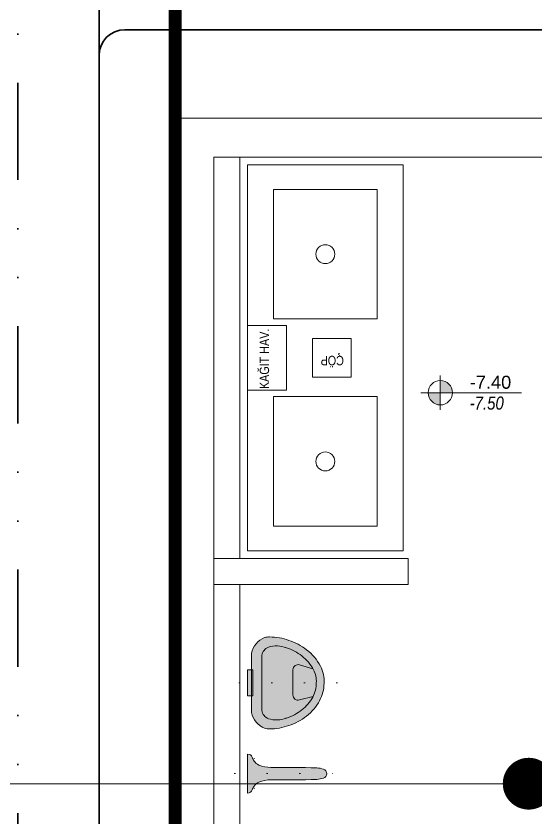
# Model space of a CAD drawing. Header units: metres. Extents: x -13621 to 152406, y -16073 to 22221.
# Drawn here: x 61998.6 to 62199.3, y 2779.9 to 3089.4 of the extents above; entities that cross this region are included whole.
import ezdxf
from ezdxf.enums import TextEntityAlignment as Align

# ---------------------------------------------------------------- set-up
doc = ezdxf.new("R2010")
doc.units = ezdxf.units.M
doc.header["$LTSCALE"] = 100
doc.header["$MEASUREMENT"] = 0
doc.linetypes.add('DIVIDE2', pattern=[0.625, 0.25, -0.125, 0, -0.125, 0, -0.125])
doc.linetypes.add('DOT2', pattern=[0.125, 0, -0.125])
doc.layers.get('0').update_dxf_attribs({"color": 9, "lineweight": 9})
for name, color, linetype, lineweight in [('00', 9, 'Continuous', 9), ('05S', 9, 'Continuous', 9), ('06D', 9, 'Continuous', 9), ('20', 9, 'DOT2', 9), ('21', 9, 'Continuous', 9), ('21_mahal200', 9, 'Continuous', 9), ('Data  Tavan', 170, 'Continuous', 30), ('E-KABLO', 7, 'Continuous', 30), ('SERAMİK', 9, 'Continuous', 9), ('TEFRİŞ', 9, 'Continuous', 9), ('YAZI', 7, 'Continuous', 9)]:
    doc.layers.add(name, color=color, linetype=linetype, lineweight=lineweight)
doc.styles.add('Arial', font='arial.ttf', dxfattribs={"height": 2.5})
doc.styles.add('MuuM_TEXT-ITALIC', font='ARIALNI.TTF')
doc.styles.add('MuuM_TEXT-STANDART', font='ARIALN.TTF')
doc.dimstyles.new('MuuM_DIM200', dxfattribs={"dimscale": 20, "dimtxt": 2, "dimasz": 1, "dimexe": 1, "dimexo": 1, "dimgap": 1, "dimtad": 1, "dimdec": 1, "dimrnd": 0.5, "dimdsep": 46, "dimtxsty": 'MuuM_TEXT-STANDART', "dimblk": 'ARCHTICK', "dimcen": 0, "dimdle": 0.15, "dimclrd": 256, "dimclre": 256, "dimclrt": 256, "dimadec": 0, "dimazin": 0, "dimtfac": 5, "dimtdec": 1, "dimtix": 1, "dimtmove": 2, "dimatfit": 3, "dimldrblk": 'DOT', "dimfxl": 3, "dimfxlon": 1, "dimtolj": 1, "dimlwd": -1, "dimlwe": -1, "dimarcsym": 0})

# ---------------------------------------------------------------- blocks, each defined once
blk = doc.blocks.new('_ArchTick')
at = {"color": 0, "linetype": 'ByBlock', "const_width": 0.15}
blk.add_lwpolyline([(-0.5, -0.5), (0.5, 0.5)], dxfattribs=at)
blk = doc.blocks.new('_Dot')
at = {"color": 0, "linetype": 'ByBlock', "lineweight": -2}
blk.add_line((-0.5, 0), (-1, 0), dxfattribs=at)
at = {"color": 0, "linetype": 'ByBlock', "const_width": 0.5}
blk.add_lwpolyline([(-0.25, 0, 1), (0.25, 0, 1)], format="xyb", close=True, dxfattribs=at)
blk = doc.blocks.new('San-p-uripart')
at = {"layer": '05S'}
h = blk.add_hatch(color=256, dxfattribs=at)
edge = h.paths.add_edge_path()
edge.add_line((0, 0), (-7.502701282911726, 0))
edge.add_arc((-5.709877322929968, -0.0991818855945894), 1.795565314299233, 176.8335336137003, 251.0946557253123)
edge.add_arc((-8.442650596654858, -8.078530705955927), 6.638772677657441, 57.0297629489329, 71.09465572531082, ccw=False)
edge.add_arc((-7.040729375654334, -5.917304325401346), 4.062674353079212, 23.36070373810901, 57.02976294893671, ccw=False)
edge.add_arc((-13.70585418392875, -8.796135696042256), 11.32294699055403, -0.7682051098128113, 23.360703738108384, ccw=False)
edge.add_arc((402.5469214286236, -14.37746602216248), 404.967245607545, 179.231794890187, 181.7550775583132)
edge.add_arc((11.77246903945706, -25.27573944187134), 14.08342795668617, 186.1332779337883, 196.4356805880288)
edge.add_arc((0.2055674033981631, -28.52261435773835), 2.076566262679214, 200.8138809635047, 264.3187619893651)
edge.add_arc((-0.2055674033981631, -28.52261435773835), 2.076566262679214, 275.6812380106349, 339.1861190364953)
edge.add_arc((-11.77246903945706, -25.27573944187134), 14.08342795668617, 343.5643194119712, 353.8667220662117)
edge.add_arc((-402.5469214286236, -14.37746602216248), 404.967245607545, 358.2449224416866, 360.768205109813)
edge.add_arc((13.70585418392875, -8.796135696042256), 11.32294699055404, 156.6392962618916, 180.7682051098129, ccw=False)
edge.add_arc((7.040729375654334, -5.917304325401346), 4.062674353079213, 122.9702370510633, 156.639296261891, ccw=False)
edge.add_arc((8.442650596654858, -8.078530705955927), 6.638772677657441, 108.90534427468921, 122.97023705106719, ccw=False)
edge.add_arc((5.709877322929968, -0.0991818855945894), 1.795565314299232, 288.9053442746877, 363.1664663862996)
edge.add_line((7.502701282912312, 0), (5.853095785823825e-13, 0))
at = {"linetype": 'DOT2'}
for p, q in [((-5.770817504173462, -2.733077667144243), (-5.770817504173462, 3.350195222110413)), ((0, 5), (0, -40.49999999999636)), ((5.770817504173462, -2.733077667144243), (5.770817504173462, 3.350195222110413))]:
    blk.add_line(p, q, dxfattribs=at)
blk.add_lwpolyline([(0, 0), (-7.502701282912312, 0, 0.3358627193216691), (-6.291650653194663, -1.797885682644845, -0.0614468324515553), (-4.829808567523286, -2.508909970380043, -0.1479750645966862), (-3.311085466844815, -4.306379369778366, -0.1056729534655511), (-2.383924922236474, -8.947945920119308, 0.011010342516257), (-2.230346181717322, -26.78043505654569, 0.0449830156324357), (-1.735481351159251, -29.26048777216966, 0.2844088340516868), (0, -30.58898060938736, 0.2844088340516868), (1.735481351159251, -29.26048777216966, 0.0449830156324357), (2.230346181717322, -26.78043505654569, 0.011010342516257), (2.383924922236474, -8.947945920119308, -0.1056729534655511), (3.311085466844815, -4.306379369778366, -0.1479750645966862), (4.829808567523286, -2.508909970380043, -0.0614468324515553), (6.291650653194663, -1.797885682644845, 0.3358627193216691), (7.502701282912312, 0)], format="xyb", close=True)
blk = doc.blocks.new('v-k-pisuar01-p-s')
at = {"layer": '05S'}
h = blk.add_hatch(color=256, dxfattribs=at)
edge = h.paths.add_edge_path()
edge.add_line((11.42270253094102, 3.638e-12), (-11.42270253094102, 3.638e-12))
edge.add_arc((-9.830791421985849, -8.150053224959265), 8.304068192672245, 101.052160196956, 157.7110542586413)
edge.add_arc((-8.698184620976463, -7.002620211645987), 9.040695939314752, 167.2054471598568, 179.9865996109631)
edge.add_arc((3.698906807148886, -6.994059835495138), 21.43778808926014, 180.0172277376221, 200.174822931414)
edge.add_arc((4.927594309561754, -7.521959883539237), 22.42787110088592, 197.8257412586595, 217.822754149149)
edge.add_arc((2.836417373735457, -9.145373557403216), 19.78051526280616, 217.8227541491555, 241.917258812392)
edge.add_arc((-0.7404978676677274, -15.84919987251851), 12.18212004358895, 241.9172588123764, 274.1094109938937)
edge.add_arc((0.011119686978418, -13.43780789287848), 14.56269787259692, 270.4775210897593, 298.0827411875948)
edge.add_arc((-1.900854454888758, -9.854401046221028), 18.62428004557212, 298.082741187634, 322.1772458508703)
edge.add_arc((-4.90535493561765, -7.521959883539237), 22.4278711008861, 322.1772458508511, 342.1742587413403)
edge.add_arc((-3.676667433204783, -6.994059835495138), 21.43778808926036, 339.8251770685861, 359.9827722623778)
edge.add_arc((10.17531421099374, -6.921057905034102), 7.586221502296683, 359.3999502511719, 374.6647735631948)
edge.add_arc((9.830791421987668, -8.150053224962901), 8.304068192673494, 22.28894574136448, 78.94783980325458)
at = {"linetype": 'DOT2'}
blk.add_line((0, -33), (0, 5), dxfattribs=at)
for p, q in [((-6.984664828327367, -18.56483841345834), (-5.466074508258316, -23.72804550169167)), ((-5.065933825182582, -16.00050576547437), (4.657896394137424, -16.00050576547437)), ((6.590366273341714, -18.51583106659382), (5.18733824030096, -23.77718619049119))]:
    blk.add_line(p, q)
for points in [[(11.42270253094102, 3.638e-12), (-11.42270253094102, 3.638e-12, 0.2523838902471173), (-17.51440381128668, -5.000505765474372, 0.0558261851845719), (-17.73888031302704, -7.000505765474372, 0.0881816074474143), (-16.42355859140844, -14.38764789839843, 0.0874755300532864), (-12.78843996554497, -21.27519701816345, 0.1055211629797704), (-6.475183890102925, -26.5971031555091, 0.1413959180004252), (0.1324883970701194, -28, 0.1210364073534051), (6.866453540200382, -26.28602049577967, 0.1055211629797702), (12.81067933948907, -21.27519701816345, 0.0874755300532857), (16.44579796535254, -14.38764789839843, 0.0881816074474134), (17.76111968697296, -7.000505765474372, 0.0667040249175728), (17.5144038112885, -5.000505765474372, 0.2523838902480677), (11.42270253091192, 7.276000000000001e-12)], [(13.56758272037041, -13.46927878739734, 0.1723745183359662), (13.81327216784484, -6.517616360626562, 0.2523838902480677), (10.65589230152181, -3.925812281813703), (-10.65589230153637, -3.925812281817343, 0.2523838902471173), (-13.81327216784484, -6.517616360626562, 0.1723745183359663), (-13.56758272037041, -13.46927878739734, 0.0874755300532832), (-10.41870533553083, -19.43553460801922, 0.1055211629797738), (-5.062945461508205, -23.9502970385438, 0.1440043722371133), (0.0111196869729611, -25.00050576547437, 0.1231510465558739), (5.454215111603843, -23.63921437881436, 0.1055211629797774), (10.44094470947493, -19.43553460801922, 0.0874755300532832), (13.58982209431451, -13.46927878739734)]]:
    blk.add_lwpolyline(points, format="xyb")
blk.add_lwpolyline([(-5, -0.500000000003638), (-5, 1.49999999999636), (5, 1.49999999999636), (5, -0.500000000003638)], close=True)
for centre, radius, start, end in [((1.160594533739639, -7.479771511072612), 15.89947806192441, 200.6505748287934, 202.1300987202021), ((-1.138355159795537, -7.479771511072612), 15.89947806192436, 337.8699012797978, 339.3494251712066), ((-5.065933825182582, -18.00050576547437), 2, 90, 196.3895403340701), ((4.657896394137424, -18.00050576547437), 2, 345.0685828217818, 90)]:
    blk.add_arc(centre, radius, start, end)
at = {"layer": '05S'}
blk.add_solid([(-5, 1.49999999999636), (-5, -0.500000000003638), (5, 1.49999999999636), (5, -0.500000000003638)], dxfattribs=at)
blk = doc.blocks.new('0_elevationtarget-p-bk')
h = blk.add_hatch(color=250)
h.paths.add_polyline_path([(1.875, 0, 0.4142135623730951), (0, 1.875), (0, 0)])
h.paths.add_polyline_path([(0, 1e-16), (-1.875, 0, 0.4142135623730951), (0, -1.875)])
blk.add_line((0, -2.625), (0, 2.625))
blk.add_lwpolyline([(12.45343050744122, 0), (-3, 0)])
blk.add_circle((0, 0), 1.875)
at = {"style": 'Arial'}
blk.add_attdef('BITMISKOT', text='', height=2, dxfattribs=at).set_placement((4.5, 0), align=Align.BOTTOM_LEFT)
at = {"style": 'MuuM_TEXT-ITALIC'}
blk.add_attdef('FINISHINGFLOORLEVEL', text='', height=2, dxfattribs=at).set_placement((4.5, -0.592087312414734), align=Align.TOP_LEFT)
blk = doc.blocks.new('rrrrrrrrrrrrrrrrrrrrrrrrrrrrrrrrrrrrrrrrrrr')
at = {"layer": 'TEFRİŞ'}
blk.add_lwpolyline([(30902.51658083763, -1571.488763301721), (30902.51658083763, -1621.488763301721), (30942.51658083763, -1621.488763301721), (30942.51658083763, -1571.488763301721)], close=True, dxfattribs=at)
blk.add_circle((30922.51658083764, -1596.488763301721), 3.649999999999636, dxfattribs=at)
blk = doc.blocks.new('EWWWWWWWWWWEEEEEEEEEEEFDFF')
at = {"layer": 'TEFRİŞ'}
blk.add_lwpolyline([(44975.40239317664, -1051.577675876195), (44975.40239317664, -902.5776758761979), (45035.40239317664, -902.5776758761979), (45035.40239317666, -1051.577675876195), (44975.40239317664, -1051.577675876195)], dxfattribs=at)
for points in [[(44975.40239317665, -989.5776758761979), (44975.40239317665, -964.5776758761979), (44990.40239317665, -964.577675876198), (44990.40239317665, -989.577675876198)], [(45015.40239317665, -984.577675876198), (45015.40239317665, -969.577675876198), (45000.40239317665, -969.577675876198), (45000.40239317665, -984.577675876198)]]:
    blk.add_lwpolyline(points, close=True, dxfattribs=at)
at = {"rotation": 180}
for p in [(75927.91897401428, -2533.566439177922), (75927.91897401429, -2613.566439177922)]:
    blk.add_blockref('rrrrrrrrrrrrrrrrrrrrrrrrrrrrrrrrrrrrrrrrrrr', p, dxfattribs=at)
at = {"layer": 'YAZI', "char_height": 3.6288, "width": 53.2774421712412, "attachment_point": 3, "style": 'MuuM_TEXT-STANDART'}
for s, insert, rotation in [('KAĞIT HAV.', (44980.04743456736, -965.812350912301), 89.99999999999997), ('ÇÖP', (45003.57189389799, -979.9644359560174), 180)]:
    blk.add_mtext(s, dxfattribs=dict(at, insert=insert, rotation=rotation))
blk = doc.blocks.new('1.bod.mimari1.elk')
at = {"layer": '00'}
for points in [[(6399.999995712424, -6000.000004305961), (6074.999995712424, -6000.000004305961), (6074.999995712424, -6035.000004305961), (6059.999995712424, -6035.000004305961), (6059.999995712424, -5580.000004305961), (6094.999995712365, -5580.000004307503)], [(6094.999995712365, -5580.000004307503), (6469.999995712424, -5580.000004305961)], [(6094.999995712365, -5595.000004307503), (6074.999995712424, -5595.000004305961), (6074.999995712424, -5985.000004305961), (6384.999995712424, -5985.000004305961)], [(6384.999995712424, -5595.000004305961), (6094.999995712365, -5595.000004307503)], [(6074.999995712365, -5750.000004305946), (6149.9999957174, -5750.000004305944), (6149.9999957174, -5760.000004305944), (6074.999995712336, -5760.000004305946)], [(6074.999995712395, -5970.000004305961), (6074.999995712336, -5760.000004305946), (6084.999995712336, -5760.000004305946), (6084.999995712336, -5970.000004305961), (6074.999995712395, -5970.000004305961)]]:
    blk.add_lwpolyline(points, dxfattribs=at)
blk.add_lwpolyline([(6084.999995712395, -5595.000004305961), (6074.999995712395, -5595.000004305961), (6074.999995712395, -5750.000004305946), (6084.999995712395, -5750.000004305946)], close=True, dxfattribs=at)
at = {"layer": '20', "ltscale": 2, "const_width": 5}
blk.add_lwpolyline([(6819.999995712395, -6550.000004305961), (6059.999995712395, -6550.000004305961), (6059.999995712453, -4550.000004305954), (6819.999995712424, -4550.000004305954)], close=True, dxfattribs=at)
at = {"layer": '21', "xscale": 2.52, "yscale": 2.52, "zscale": 2.52}
blk.add_blockref('0_elevationtarget-p-bk', (6162.405401300435, -5685.967277424549), dxfattribs=at).add_auto_attribs({'BITMISKOT': '-7.40', 'FINISHINGFLOORLEVEL': '-7.50'})
at = {"layer": 'SERAMİK'}
blk.add_blockref('EWWWWWWWWWWEEEEEEEEEEEFDFF', (-38887.40239745926, -4695.422328752964), dxfattribs=at)
at = {"layer": 'TEFRİŞ', "xscale": -1, "rotation": 90}
blk.add_blockref('v-k-pisuar01-p-s', (6089.499995712336, -5798.000004305946), dxfattribs=at)
at = {"layer": 'TEFRİŞ', "linetype": 'ByBlock', "xscale": -1, "rotation": 90}
blk.add_blockref('San-p-uripart', (6087.999995712351, -5833.01100306949), dxfattribs=at)
at = {"layer": '21_mahal200'}
blk.add_leader([(6196.521861888788, -5836.9069723872), (5982.661778915586, -5836.9069723872)], dimstyle='MuuM_DIM200', override={"dimasz": 1, "dimfxl": 10}, dxfattribs=at)

msp = doc.modelspace()

# ---------------------------------------------------------------- linework, layer by layer
at = {"layer": 'Data  Tavan'}
for p, q in [((62030.61815600118, 3288.980712549886), (62030.61815600115, 2500.517542717804)), ((62597.70060879376, 3084.129171787528), (62040.61815600116, 3084.129171787528))]:
    msp.add_line(p, q, dxfattribs=at)
msp.add_arc((62040.61815600116, 3074.129171787528), 10, 90, 180, dxfattribs=at)
at = {"layer": 'E-KABLO', "color": 6, "linetype": 'DIVIDE2', "ltscale": 1.5}
msp.add_line((61999.31833852196, 771.3287569560925), (61999.31833852193, 4426.083730362967), dxfattribs=at)

# ---------------------------------------------------------------- block references
at = {"layer": '06D'}
msp.add_blockref('1.bod.mimari1.elk', (56000.00000000003, 8630.00000430602), dxfattribs=at)

doc.saveas('drawing.dxf')
